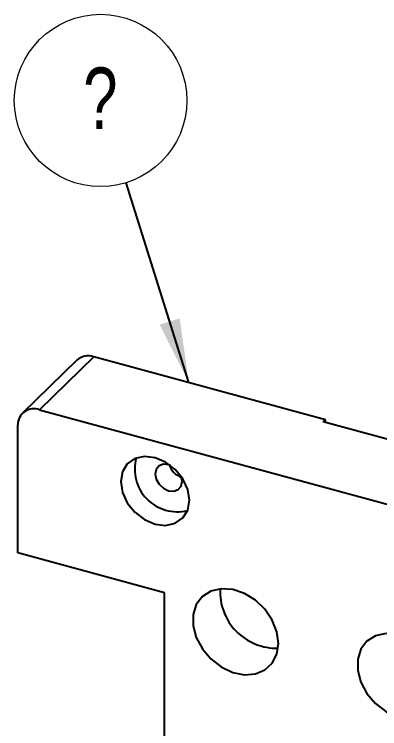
# Model space of a CAD drawing. Header units: inches. Extents: x 0 to 10.9, y 0 to 8.4.
# Drawn here: x 6.57 to 7.312, y 4.706 to 6.158 of the extents above; entities that cross this region are included whole.
import ezdxf

# ---------------------------------------------------------------- set-up
doc = ezdxf.new("R2010")
doc.units = ezdxf.units.IN
doc.header["$MEASUREMENT"] = 0
doc.styles.add('SLDTEXTSTYLE0', font='TXT', dxfattribs={"width": 0.75})
doc.dimstyles.new('SLDDIMSTYLE4', dxfattribs={"dimtxt": 0.18, "dimasz": 0.13, "dimexe": 0, "dimexo": 0.0625, "dimgap": 0, "dimtad": 0, "dimtih": 1, "dimtoh": 1, "dimdec": 0, "dimrnd": 1e-09, "dimzin": 0, "dimdsep": 46, "dimtxsty": 'Standard', "dimsah": 1, "dimcen": 0.09, "dimadec": 0, "dimazin": 0, "dimtfac": 0.13, "dimtdec": 0, "dimtofl": 0, "dimtmove": 0, "dimatfit": 3, "dimfxl": 0, "dimfrac": 2, "dimtolj": 1, "dimtzin": 0, "dimarcsym": 0})

# ---------------------------------------------------------------- blocks, each defined once
blk = doc.blocks.new('SW_NOTE_0_11')
at = {"color": 0, "linetype": 'Continuous', "lineweight": 0}
blk.add_circle((-0.0522, 0.1671), 0.1751, dxfattribs=at)
at = {"color": 0, "linetype": 'Continuous', "lineweight": 0, "insert": (-0.0526, 0.2341), "char_height": 0.125, "attachment_point": 2, "style": 'SLDTEXTSTYLE0'}
blk.add_mtext('?', dxfattribs=at)

msp = doc.modelspace()

# ---------------------------------------------------------------- linework, layer by layer
at = {"color": 7, "linetype": 'Continuous', "lineweight": 25}
for p, q in [((6.7318, 5.4621), (6.6216, 5.3545)), ((7.2019, 5.3343), (6.7318, 5.4621)), ((6.6969, 5.455), (6.5867, 5.3474)), ((6.6216, 5.3545), (7.7518, 5.0473)), ((7.1975, 5.33), (7.2019, 5.3343)), ((7.4928, 5.2498), (7.1975, 5.33)), ((7.2019, 5.3288), (7.2019, 5.3343)), ((6.5774, 5.0638), (6.5774, 5.3237)), ((6.9108, 5.2091), (6.9091, 5.2188)), ((6.8752, 4.9828), (6.5774, 5.0638)), ((6.8752, 4.4072), (6.8752, 4.9828))]:
    msp.add_line(p, q, dxfattribs=at)
at = {"color": 7, "linetype": 'Continuous', "lineweight": 25, "flags": 128}
for points in [[(6.9256, 5.1706), (6.9222, 5.1924), (6.9123, 5.2139), (6.8969, 5.2331), (6.8775, 5.2479), (6.8559, 5.2571), (6.8344, 5.2596), (6.815, 5.2553), (6.7996, 5.2446), (6.7897, 5.2284), (6.7863, 5.2085), (6.7897, 5.1867), (6.7996, 5.1652), (6.815, 5.1461), (6.8344, 5.1312), (6.8559, 5.1221), (6.8775, 5.1195), (6.8969, 5.1238), (6.9123, 5.1346), (6.9222, 5.1507), (6.9256, 5.1706)], [(6.8864, 5.242), (6.8835, 5.2429), (6.8731, 5.2437), (6.8642, 5.2404), (6.8583, 5.2334), (6.8562, 5.2239), (6.8583, 5.2132), (6.8642, 5.203), (6.8731, 5.1949), (6.8835, 5.19), (6.8939, 5.1892), (6.9028, 5.1925), (6.9087, 5.1995), (6.9108, 5.2091), (6.9108, 5.2091)], [(7.1066, 4.8798), (7.1034, 4.9035), (7.094, 4.9271), (7.079, 4.949), (7.0596, 4.9675), (7.0373, 4.9813), (7.0136, 4.9893), (6.9904, 4.9909), (6.9694, 4.986), (6.9521, 4.9751), (6.9397, 4.9588), (6.9334, 4.9384), (6.9334, 4.9154), (6.9397, 4.8916), (6.9521, 4.8686), (6.9694, 4.8482), (6.9904, 4.8319), (7.0136, 4.8209), (7.0373, 4.8161), (7.0596, 4.8177), (7.079, 4.8257), (7.094, 4.8394), (7.1034, 4.8579), (7.1066, 4.8798)], [(7.4409, 4.789), (7.4377, 4.8126), (7.4282, 4.8362), (7.4133, 4.8581), (7.3939, 4.8766), (7.3716, 4.8904), (7.3479, 4.8984), (7.3247, 4.9), (7.3037, 4.8952), (7.2863, 4.8842), (7.274, 4.8679), (7.2676, 4.8475), (7.2676, 4.8246), (7.274, 4.8007), (7.2863, 4.7777), (7.3037, 4.7573), (7.3247, 4.7411), (7.3479, 4.7301), (7.3716, 4.7252), (7.3939, 4.7268), (7.4133, 4.7348), (7.4282, 4.7486), (7.4377, 4.7671), (7.4409, 4.789)]]:
    msp.add_lwpolyline(points, dxfattribs=at)
at = {"color": 7, "linetype": 'Continuous', "lineweight": 25}
for centre, radius, start, end in [((6.7205, 5.4282), 0.0358, 71.5838, 131.3262), ((6.6099, 5.3242), 0.0325, 68.8623, 180.9223), ((6.9013, 5.2338), 0.0866, 164.901, 283.7091), ((6.922, 5.254), 0.0387, 197.4273, 251.1827), ((7.1027, 4.9846), 0.1146, 176.9589, 271.6512)]:
    msp.add_arc(centre, radius, start, end, dxfattribs=at)

# ---------------------------------------------------------------- block references
at = {"color": 7, "linetype": 'Continuous', "lineweight": 0}
msp.add_blockref('SW_NOTE_0_11', (6.7975, 5.816), dxfattribs=at)

# ---------------------------------------------------------------- leaders
msp.add_leader([(6.9244, 5.4098), (6.7975, 5.816)], dimstyle='SLDDIMSTYLE4', dxfattribs=at)

doc.saveas('drawing.dxf')
